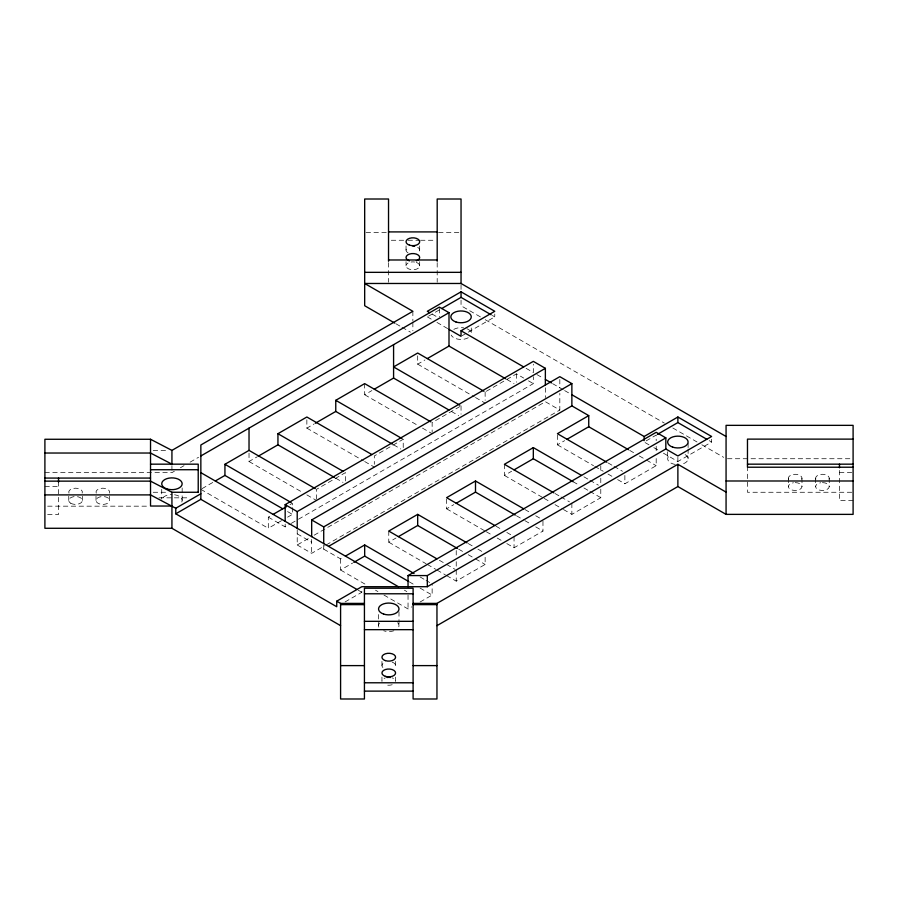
<?xml version="1.0" encoding="UTF-8"?>
<svg xmlns="http://www.w3.org/2000/svg" width="898" height="898" viewBox="0 0 898 898"><rect width="100%" height="100%" fill="white"/><g stroke="black" fill="none" stroke-linecap="round" stroke-linejoin="round"><path stroke-width="0.67" stroke-dasharray="4.49 3.37" d="M428.526 316.163L440.57 309.204M44.9 472.651L171.933 472.651L174.358 471.248M180.408 467.757L184.045 465.658M190.095 462.167L198.57 457.273M462.246 335.639L467.072 332.855M468.273 332.159L494.776 316.859L494.776 314.076M202.05 488.647L212.893 482.383M249.027 453.176L249.027 461.516L257.468 456.655M306.858 419.793L306.858 428.133L314.087 423.968M364.678 383.626L364.678 394.75L371.907 390.574M417.682 355.81L417.682 364.15L424.911 359.975M281.557 520.638L268.311 528.282L268.311 517.158L271.914 515.07M289.987 504.642L292.4 503.25L292.4 506.034M459.843 406.581L432.14 422.576L432.14 432.308M486.346 391.27L516.462 373.882L523.691 378.058M287.584 517.158L292.4 514.374L292.4 507.426M268.311 517.158L285.171 526.89L290.009 524.095M291.221 523.399L297.272 519.908M298.484 519.212L533.322 383.626L533.322 376.666M297.216 529.674L297.216 544.974L309.327 537.992M314.165 535.197L545.367 401.709L559.824 410.049L559.824 393.358M297.216 544.974L311.673 553.325L324.986 545.636M326.199 544.94L559.824 410.049M323.718 544.974L323.718 549.149L326.142 547.758M323.718 549.149L340.589 558.882L342.991 557.501M340.589 558.882L340.589 570.017L352.633 563.057M388.767 531.066L388.767 542.19L395.996 538.025M446.587 499.075L446.587 508.807L453.816 504.642M504.418 464.3L504.418 475.424L511.636 471.259M557.411 435.092L557.411 444.824L564.64 440.66M345.101 601.918L361.815 592.265L361.815 588.1M383.951 595.048L408.04 608.967L411.654 606.88M420.084 602.008L432.14 595.048L432.14 583.925M446.587 575.584L456.229 581.141L485.133 564.449L485.133 556.109M506.82 543.582L514.049 547.758L542.964 531.066L542.964 519.942M563.439 509.503L571.869 514.374L600.784 497.683L600.784 487.951M617.644 479.599L624.873 483.775L656.191 465.692L656.191 457.351M663.42 453.176L677.878 461.516L711.609 442.041L711.609 439.268M366.081 232.391L387.128 232.391M438.594 232.391L459.641 232.391M391.304 240.26L406.603 240.26M407.995 240.26L419.119 240.26M420.511 240.26L435.811 240.26M153.199 450.392L167.926 450.392M727.459 458.732L851.708 458.732M839.473 472.651L851.742 472.651M44.9 486.413L58.527 486.413M153.199 492.261L167.926 492.261M851.742 492.261L747.473 492.261L747.473 467.218M158.946 497.829L172.966 497.829M174.369 497.829L189.804 497.829M853.1 500.601L839.473 500.601L839.473 469.014M47.628 506.169L149.124 506.169M47.628 514.52L58.527 514.52L58.527 482.08M492.362 315.467L494.776 316.859M709.196 440.649L711.609 442.041M480.408 316.904L461.044 305.735L461.044 300.168M485.246 319.699L664.352 423.104M672.815 427.998L697.016 441.973M701.866 444.768L723.642 457.34M432.14 314.076L436.956 316.859M526.093 368.326L533.322 372.502L533.322 364.15M536.937 374.578L542.964 378.058M552.596 383.626L563.439 389.889M564.64 390.574L571.869 394.75M427.313 316.859L432.14 319.643M436.956 322.427L447.799 328.679M648.973 444.824L644.147 442.041L656.191 435.092L656.191 440.649M653.789 447.608L658.604 450.392M528.507 380.842L533.322 383.626M506.82 379.45L514.049 383.626M629.689 450.392L634.516 453.176M639.331 455.959L645.359 459.428M646.56 460.124L656.191 465.692M395.996 323.808L400.811 326.591M402.023 327.287L410.453 332.159M608.013 462.908L612.829 465.692M614.03 466.388L622.471 471.259M417.682 364.15L474.301 396.837M475.502 397.533L485.133 403.101M557.411 444.824L593.556 465.692M594.757 466.388L603.198 471.259M608.013 474.043L612.829 476.816M583.913 476.816L588.74 479.599M589.941 480.295L598.371 485.167M451.413 411.441L458.642 415.617M573.081 481.687L579.098 485.167M583.913 487.951L588.74 490.735M589.941 491.431L600.784 497.683M555.009 493.507L559.824 496.291M561.026 496.987L569.467 501.859M364.678 394.75L417.682 425.349M422.498 428.133L432.14 433.7M504.418 475.424L542.964 497.683M544.166 498.379L550.193 501.859M555.009 504.642L562.238 508.807M524.892 509.503L530.92 512.983M535.736 515.766L540.551 518.55M393.582 444.824L400.811 449M516.462 515.766L523.691 519.942M524.892 520.638L530.92 524.118M535.736 526.89L542.964 531.066M495.977 526.194L502.004 529.674M506.82 532.458L511.636 535.242M306.858 428.133L363.477 460.82M364.678 461.516L374.309 467.083M446.587 508.807L485.133 531.066M486.346 531.762L492.362 535.242M497.189 538.025L502.004 540.809M468.273 543.582L473.089 546.366M477.916 549.149L482.731 551.933M335.762 478.207L342.991 482.383M458.642 549.149L463.458 551.933M468.273 554.717L474.301 558.197M475.502 558.882L485.133 564.449M439.358 560.273L445.386 563.753M446.587 564.449L455.028 569.321M249.027 461.516L302.031 492.115M306.858 494.899L316.489 500.467M388.767 542.19L426.112 563.753M427.313 564.449L435.755 569.321M436.956 570.017L445.386 574.888M420.084 576.965L424.911 579.749M426.112 580.445L429.727 582.533M287.584 511.591L292.4 514.374M409.252 581.837L414.068 584.62M420.084 588.1L432.14 595.048M404.426 590.188L406.839 591.58M297.216 533.85L311.673 542.19M200.849 489.343L268.311 528.282M340.589 570.017L365.879 584.62M375.521 590.188L377.923 591.58M358.179 590.177L361.815 592.265M829.247 478.207L829.247 486.559M815.62 478.207L815.62 486.559M801.993 478.207L801.993 486.559M788.365 478.207L788.365 486.559M688.104 443.432L688.104 447.608M688.104 449L688.104 458.732M677.878 457.34L677.878 461.516M667.663 451.784L667.663 458.732M656.191 446.216L656.191 451.784M624.873 475.424L624.873 483.775M600.784 465.692L600.784 472.651M600.784 478.207L600.784 483.775M571.869 503.25L571.869 514.374M559.824 379.45L559.824 387.801M545.367 387.801L545.367 397.533M516.462 373.882L516.462 382.234M514.049 536.634L514.049 547.758M485.133 391.966L485.133 400.317M471.27 327.983L471.27 333.551A10.226 5.904 0 0 0 466.152 328.444M461.044 284.868L461.044 290.503M461.044 405.885L461.044 414.225M456.229 550.541L456.229 556.109M456.229 561.665L456.229 568.625M456.229 570.017L456.229 581.141M439.358 308.508L439.358 316.859M437.191 262.654L437.191 282.241M419.68 245.917L419.68 250.093M419.68 261.655L419.68 265.83M412.867 311.292L412.867 321.035M412.867 322.427L412.867 330.767M408.04 595.048L408.04 608.967M406.042 245.917L406.042 250.093M406.042 261.655L406.042 265.83M403.224 447.608L403.224 439.268L374.309 455.959L374.309 464.3M398.993 611.74L398.993 625.659M395.58 661.388L395.58 665.553M395.58 677.114L395.58 681.29A6.814 3.929 0 0 0 392.179 677.889M388.531 262.654L388.531 282.241M381.953 661.388L381.953 665.553M381.953 677.114L381.953 681.29A6.814 3.929 0 0 1 385.365 677.889M378.552 614.524L378.552 625.659M345.404 480.991L345.404 472.651L316.489 489.343L316.489 499.075M311.673 539.417L311.673 553.325M285.171 524.118L285.171 526.89M182.159 487.951L182.159 500.467M171.933 465.692L171.933 472.651M161.719 489.343L161.719 499.075M109.635 496.291L109.635 500.467A6.814 3.929 0 0 1 99.42 503.879A6.814 3.929 0 0 1 99.42 497.054A6.814 3.929 0 0 1 109.635 500.467M96.007 496.291L96.007 500.467M82.38 496.291L82.38 500.467M68.753 496.291L68.753 500.467M468.273 337.727A10.226 5.904 0 0 1 451.178 335.077M453.816 329.375A10.226 5.904 0 0 1 463.694 327.849M685.107 454.568A10.226 5.904 0 0 1 682.985 463.851M675.229 464.434A10.226 5.904 0 0 1 670.649 454.568M397.623 622.707A10.226 5.904 0 0 1 398.645 627.186M393.874 630.766A10.226 5.904 0 0 1 383.659 630.766M378.9 627.186A10.226 5.904 0 0 1 379.921 622.707M163.088 497.514A10.226 5.904 0 0 1 171.933 494.562M174.582 494.764A10.226 5.904 0 0 1 181.811 501.993M392.179 684.703A6.814 3.929 0 0 1 385.365 684.703M392.179 662.152A6.814 3.929 0 0 1 394.671 667.528M382.862 667.528A6.814 3.929 0 0 1 385.365 662.152M822.433 482.619A6.814 3.929 0 0 1 828.607 488.22A6.814 3.929 0 0 1 817.214 489.084A6.814 3.929 0 0 1 820.671 482.754M795.179 482.619A6.814 3.929 0 0 1 801.353 488.22A6.814 3.929 0 0 1 789.959 489.084A6.814 3.929 0 0 1 793.417 482.754M417.682 247.309A6.814 3.929 0 0 1 417.682 252.877M408.04 252.877A6.814 3.929 0 0 1 408.04 247.309M416.268 262.418A6.814 3.929 0 0 1 418.446 268.087A6.814 3.929 0 0 1 408.478 268.839A6.814 3.929 0 0 1 408.04 263.047M411.093 262.025A6.814 3.929 0 0 1 414.629 262.025M96.243 493.137A6.814 3.929 0 0 1 102.821 488.186A6.814 3.929 0 0 1 109.41 493.137M68.978 493.137A6.814 3.929 0 0 1 75.567 488.186A6.814 3.929 0 0 1 82.145 493.137M815.855 479.229A6.814 3.929 0 0 1 822.433 474.279A6.814 3.929 0 0 1 829.022 479.229M788.59 479.229A6.814 3.929 0 0 1 795.179 474.279A6.814 3.929 0 0 1 801.757 479.229M70.751 503.25A6.814 3.929 0 0 0 82.145 501.488A6.814 3.929 0 0 0 73.804 496.661A6.814 3.929 0 0 0 70.751 503.25"/><path stroke-width="1.35" d="M340.589 625.659L171.933 528.282L44.9 528.282L44.9 439.268L150.527 439.268L171.933 450.392L412.867 311.292L364.678 283.476L461.044 283.476L726.067 436.484M449 329.375L461.044 336.335L461.044 330.767L494.776 311.292L461.044 291.816L427.313 311.292L429.727 312.684M441.771 308.508L461.044 297.384L491.161 314.771M200.849 455.959L449 312.684L449 346.067L505.619 378.754M282.758 508.807L224.938 475.424L224.938 464.3L249.027 450.392L315.288 488.647M334.561 477.512L277.942 444.824L277.942 433.7L306.858 417.009L371.907 454.568M392.381 444.128L335.762 411.441L335.762 400.317L364.678 383.626L430.928 421.88M215.307 480.991L224.938 475.424M258.669 455.959L277.942 444.824M315.288 423.272L335.762 411.441M374.309 389.193L393.582 378.058L449 410.049M427.313 358.583L449 346.067M44.9 494.899L150.527 494.899L175.772 508.246L200.849 493.777M175.772 508.246L175.772 513.813L200.849 499.333L356.966 589.47M285.171 521.334L285.171 504.642L533.322 361.366L545.367 368.326L545.367 385.018M273.127 514.374L286.372 506.73M285.171 504.642L297.216 511.591L545.367 368.326M311.673 536.634L311.673 519.942L559.824 376.666L571.869 383.626L571.869 405.885L328.556 546.354M311.673 519.942L323.718 526.89L571.869 383.626M345.404 556.109L364.678 544.974L414.068 573.496M467.072 542.886L417.682 514.374L388.767 531.066L436.956 558.882M523.691 508.807L475.502 480.991L446.587 497.683L494.776 525.498M581.511 475.424L533.322 447.608L504.418 464.3L553.808 492.811M628.488 449.696L588.74 426.741L588.74 415.617L557.411 433.7L606.801 462.212M353.834 562.361L364.678 556.109L408.04 581.141M398.409 536.634L417.682 525.498L457.43 548.454M456.229 503.25L475.502 492.115L515.25 515.07M514.049 469.867L533.322 458.732L573.081 481.687M567.053 439.268L588.74 426.741M175.772 513.813L336.739 606.745L336.739 601.177L361.815 586.708L427.313 586.708L665.833 449L677.878 455.959L711.609 436.484L677.878 417.009L644.147 436.484L571.869 394.75M408.04 586.708L408.04 575.573L656.191 432.308L665.833 437.876L665.833 449M657.403 434.396L677.878 422.576L706.793 439.268M408.04 575.573L427.313 575.573L665.833 437.876M413.102 603.4L436.956 603.4L677.878 464.3L726.067 492.115M436.956 625.659L677.878 486.559L726.067 514.374L853.1 514.374L853.1 425.349L726.067 425.349L726.067 514.374M388.531 231.909L437.191 231.909M388.531 259.982L437.191 259.982M364.678 272.341L461.044 272.341M853.1 439.122L747.473 439.122L747.473 467.218L853.1 467.218M44.9 453.03L150.527 453.03L171.933 464.165L171.933 450.392M150.527 464.165L198.222 464.165L198.222 492.474M747.473 464.165L853.1 464.165M150.527 469.721L198.222 469.721M44.9 478.073L150.527 478.073M726.067 480.991L853.1 480.991M44.9 481.137L150.527 481.137L171.933 492.261L198.222 492.261M171.933 506.034L150.527 506.034L150.527 439.268M364.431 593.78L413.102 593.78M336.739 601.177L340.589 603.4L364.431 603.4M340.589 604.635L364.431 604.635M413.102 604.635L436.956 604.635M364.431 621.326L413.102 621.326M364.431 629.666L413.102 629.666M340.589 665.609L364.431 665.609M413.102 665.609L436.956 665.609M364.431 682.783L413.102 682.783M364.431 691.123L413.102 691.123M449 312.684L439.358 307.116L200.849 444.993L200.849 499.333M461.044 330.767L523.691 366.934M545.367 379.45L551.394 382.93M571.869 405.885L588.74 415.617M394.794 323.112L364.678 305.735L364.678 199.008L388.531 199.008L388.531 261.262M483.932 391.27L417.682 353.026L393.582 366.934L459.843 405.189M335.762 400.317L402.023 438.572M277.942 433.7L342.991 471.259M224.938 464.3L291.199 502.554M200.849 472.651L398.409 586.708M839.473 464.165L839.473 467.802M677.878 417.009L677.878 422.576M677.878 464.3L677.878 486.559M644.147 436.484L644.147 440.649M533.322 447.608L533.322 458.732M475.502 480.991L475.502 492.115M461.044 283.588L461.044 199.008L437.191 199.008L437.191 261.262M461.044 291.816L461.044 297.384M436.956 603.4L436.956 698.992L413.102 698.992L413.102 588.224L364.431 588.224L364.431 698.992L340.589 698.992L340.589 603.4M427.313 575.573L427.313 586.708M417.682 514.374L417.682 525.498M393.582 344.675L393.582 378.058M364.678 544.974L364.678 556.109M323.718 526.89L323.718 543.582M297.216 511.591L297.216 528.282M249.027 428.133L249.027 450.392M171.933 492.261L171.933 528.282M58.527 478.073L58.527 482.248M387.004 677.496A6.814 3.929 0 0 1 390.529 677.496M412.867 246.153A6.814 3.929 0 0 1 414.629 246.288M409.454 260.891A6.814 3.929 0 0 1 407.636 254.953A6.814 3.929 0 0 1 418.086 254.953A6.814 3.929 0 0 1 416.268 260.891M455.937 321.967A10.226 5.904 0 0 0 471.27 316.859A10.226 5.904 0 0 0 455.937 311.752A10.226 5.904 0 0 0 455.937 321.967M672.77 447.159A10.226 5.904 0 0 0 688.104 442.041A10.226 5.904 0 0 0 672.77 436.933A10.226 5.904 0 0 0 672.77 447.159M383.659 614.075A10.226 5.904 0 0 0 398.993 608.967A10.226 5.904 0 0 0 383.659 603.849A10.226 5.904 0 0 0 383.659 614.075M166.826 488.882A10.226 5.904 0 0 0 182.159 483.775A10.226 5.904 0 0 0 166.826 478.668A10.226 5.904 0 0 0 166.826 488.882M385.365 676.351A6.814 3.929 0 0 0 395.58 672.95A6.814 3.929 0 0 0 385.365 669.538A6.814 3.929 0 0 0 385.365 676.351M385.365 660.614A6.814 3.929 0 0 0 395.58 657.213A6.814 3.929 0 0 0 385.365 653.8A6.814 3.929 0 0 0 385.365 660.614M409.454 245.154A6.814 3.929 0 0 0 419.68 241.742A6.814 3.929 0 0 0 409.454 238.34A6.814 3.929 0 0 0 409.454 245.154"/></g></svg>
